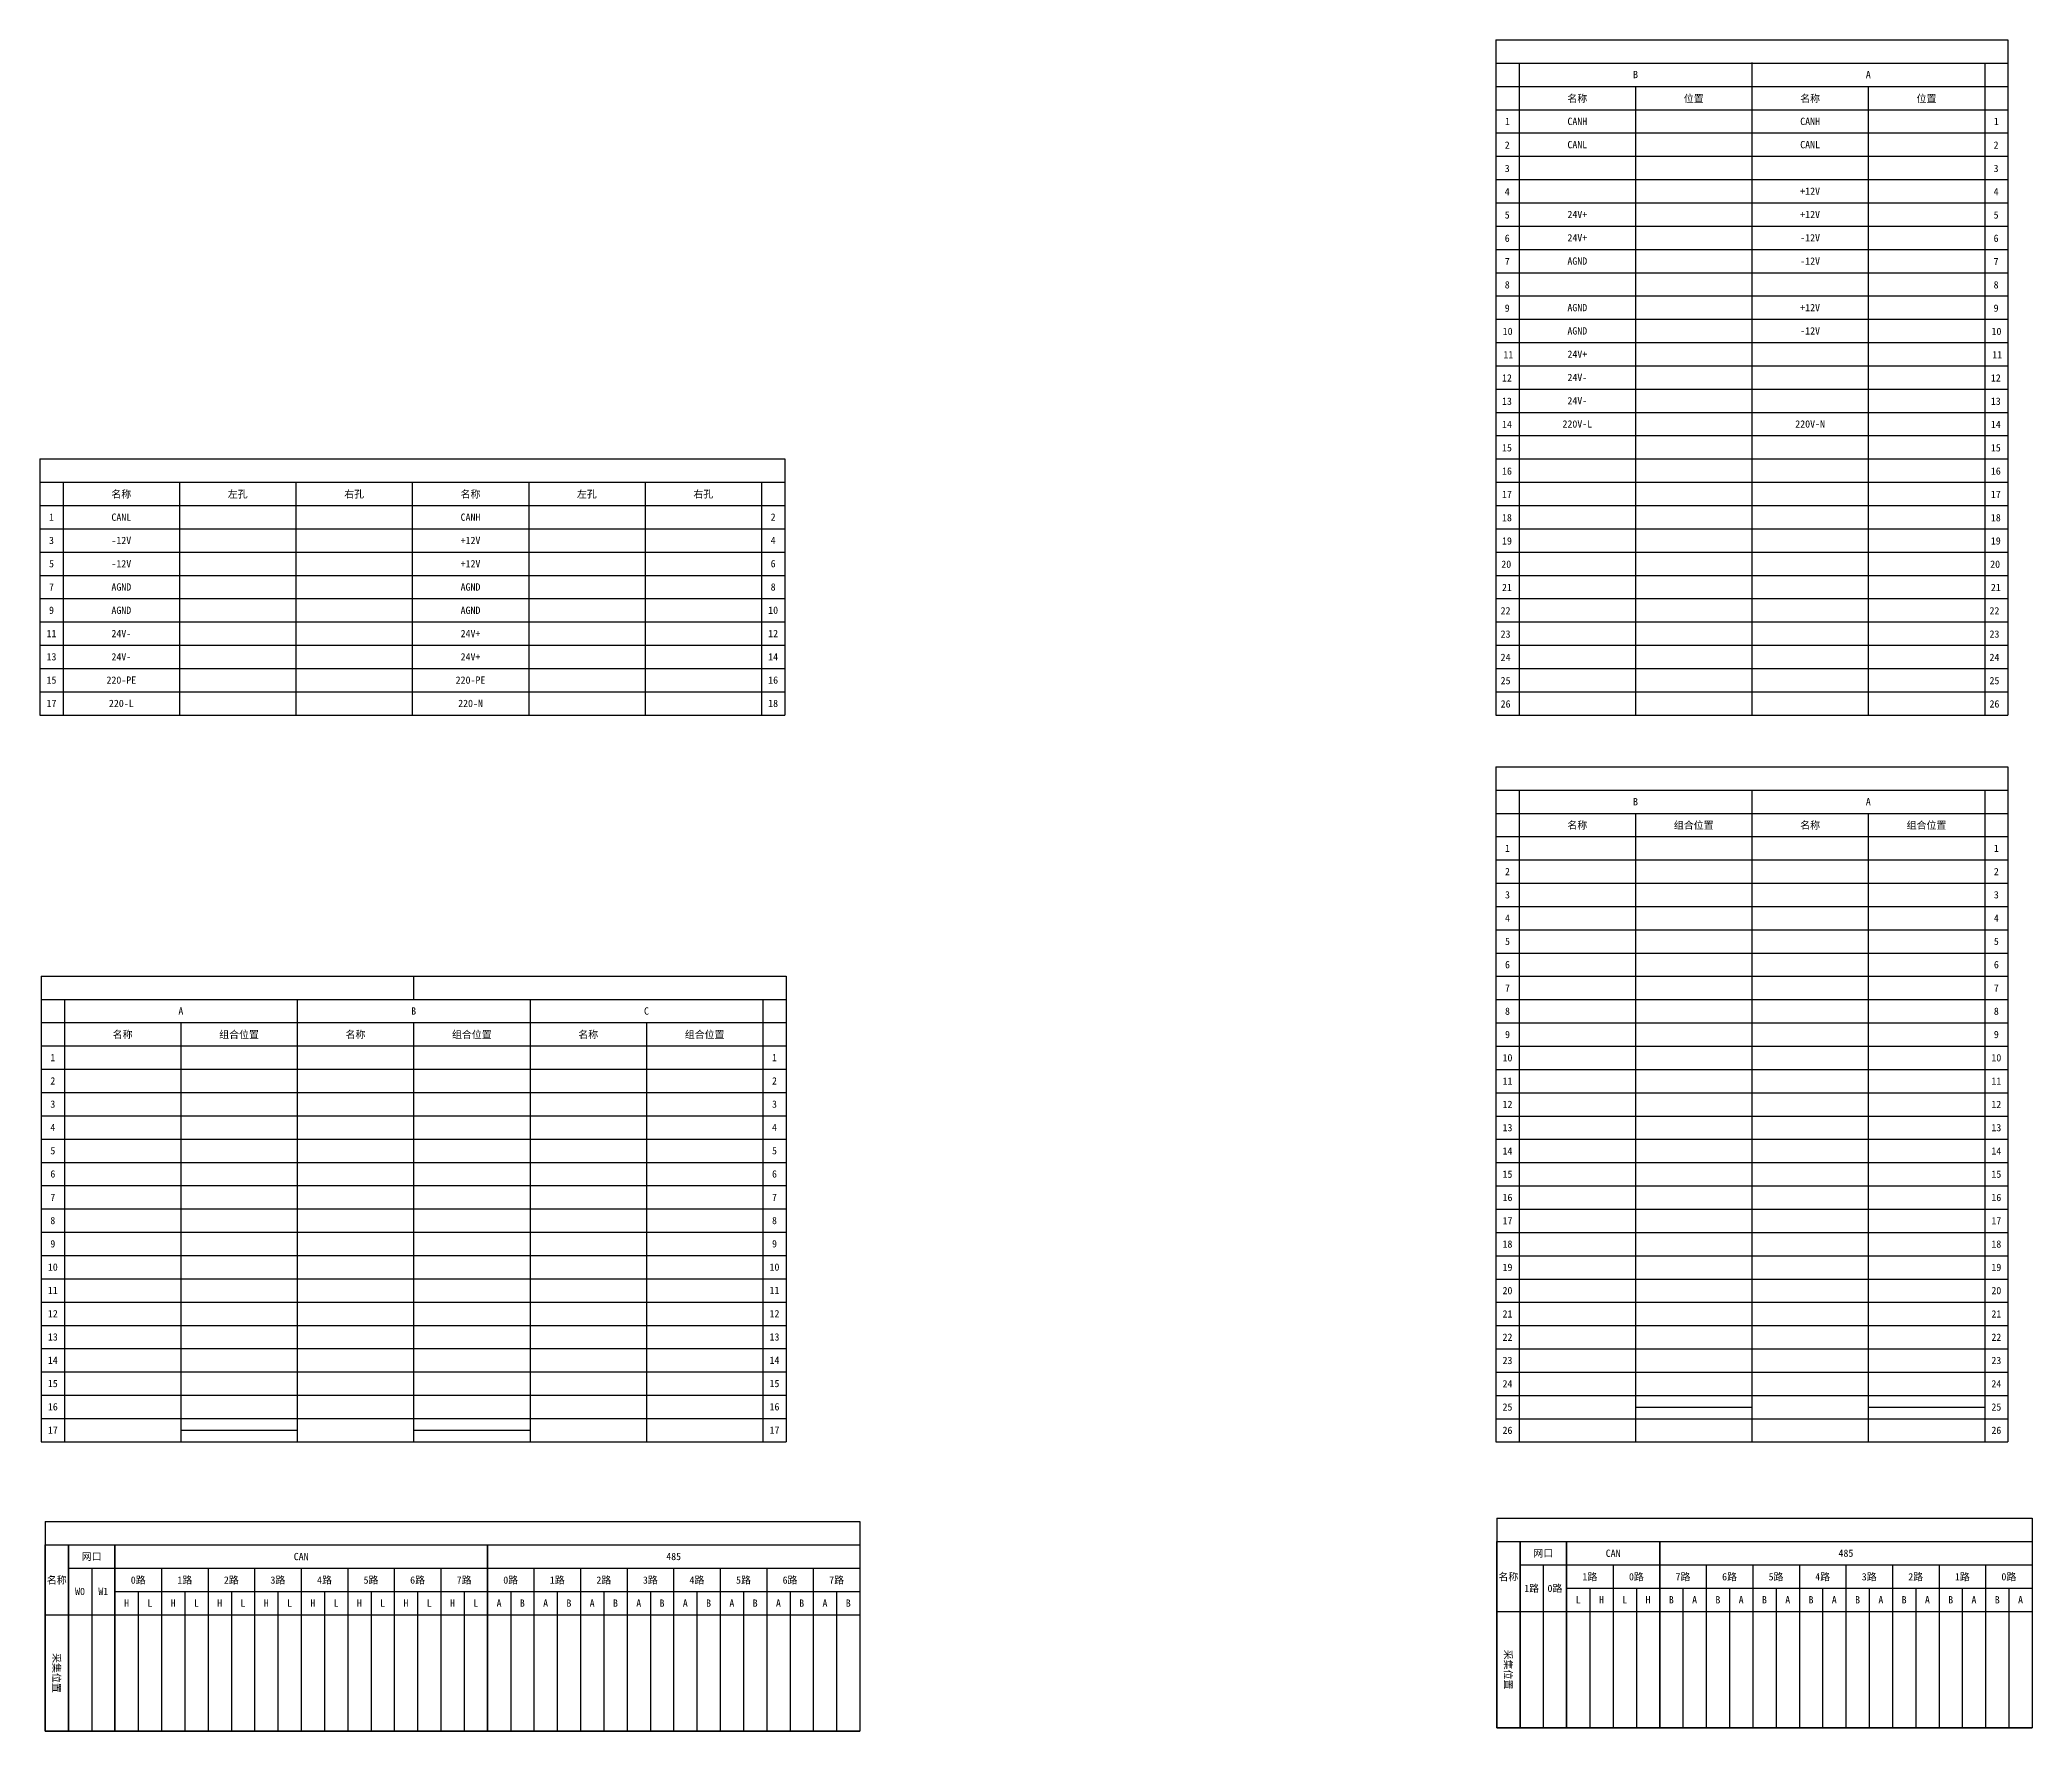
# Model space of a CAD drawing. Header units: millimetres. Extents: x 499 to 1648, y -443 to 1982.
# Drawn here: x 500 to 1185, y 1401 to 1982 of the extents above; entities that cross this region are included whole.
import ezdxf
from ezdxf.enums import TextEntityAlignment as Align

# ---------------------------------------------------------------- set-up
doc = ezdxf.new("R2010")
doc.units = ezdxf.units.MM
doc.styles.get("Standard").update_dxf_attribs({"font": ''})
doc.styles.get('Standard').set_extended_font_data('SimSun')

# ---------------------------------------------------------------- blocks, each defined once
blk = doc.blocks.new('机笼电源—焊线式—空表格')
at = {"color": 0}
for p, q in [((0, 232), (176, 232)), ((0, 232), (0, 0)), ((176, 232), (176, 0)), ((0, 224), (176, 224)), ((8, 224), (8, 0)), ((88, 224.17), (88, 0)), ((168, 224), (168, 0)), ((0, 216), (176, 216)), ((48, 216), (48, 0)), ((128, 216), (128, 0)), ((0, 208), (176, 208)), ((0, 200), (176, 200)), ((0, 192), (176, 192)), ((0, 184), (176, 184)), ((0, 176), (176, 176)), ((0, 168), (176, 168)), ((0, 160), (176, 160)), ((0, 152), (176, 152)), ((0, 144), (176, 144)), ((0, 136), (176, 136)), ((0, 128), (176, 128)), ((0, 120), (176, 120)), ((0, 112), (176, 112)), ((0, 104), (176, 104)), ((0, 96), (176, 96)), ((0, 88), (176, 88)), ((0, 80), (176, 80)), ((0, 72), (176, 72)), ((0, 64), (176, 64)), ((0, 56), (176, 56)), ((0, 48), (176, 48)), ((0, 40), (176, 40)), ((0, 32), (176, 32)), ((0, 24), (176, 24)), ((0, 16), (176, 16)), ((0, 8), (176, 8)), ((0, 0), (176, 0))]:
    blk.add_line(p, q, dxfattribs=at)
for s, p in [('B', (48, 220.08)), ('A', (128, 220.08)), ('名称', (28, 211.92)), ('位置', (68, 211.92)), ('名称', (108, 211.92)), ('位置', (148, 211.92)), ('1', (4, 204)), ('CANH', (28, 204)), ('CANH', (108, 204)), ('1', (172, 204)), ('CANL', (28, 196)), ('CANL', (108, 196)), ('+12V', (108, 180)), ('24V+', (28, 172)), ('+12V', (108, 172)), ('24V+', (28, 164)), ('-12V', (108, 164)), ('AGND', (28, 156)), ('-12V', (108, 156)), ('AGND', (28, 140)), ('+12V', (108, 140)), ('AGND', (28, 132)), ('-12V', (108, 132)), ('24V+', (28, 124)), ('24V-', (28, 116)), ('24V-', (28, 108)), ('220V-L', (28, 100)), ('220V-N', (108, 100))]:
    blk.add_text(s, height=2.5, dxfattribs=at).set_placement(p, align=Align.MIDDLE)
for s, p in [('2', (3.06, 194.59)), ('2', (171.06, 194.59)), ('3', (3.06, 186.59)), ('3', (171.06, 186.59)), ('4', (3.06, 178.59)), ('4', (171.06, 178.59)), ('5', (3.06, 170.59)), ('5', (171.06, 170.59)), ('6', (3.06, 162.59)), ('6', (171.06, 162.59)), ('7', (3.06, 154.59)), ('7', (171.06, 154.59)), ('8', (3.06, 146.59)), ('8', (171.06, 146.59)), ('9', (3.06, 138.59)), ('9', (171.06, 138.59)), ('10', (2.35, 130.59)), ('10', (170.35, 130.59)), ('11', (2.59, 122.59)), ('11', (170.59, 122.59)), ('12', (2.12, 114.59)), ('12', (170.12, 114.59)), ('13', (2.12, 106.59)), ('13', (170.12, 106.59)), ('14', (2.12, 98.59)), ('14', (170.12, 98.59)), ('15', (2.12, 90.59)), ('15', (170.12, 90.59)), ('16', (2.12, 82.59)), ('16', (170.12, 82.59)), ('17', (2.12, 74.59)), ('17', (170.12, 74.59)), ('18', (2.12, 66.59)), ('18', (170.12, 66.59)), ('19', (2.12, 58.59)), ('19', (170.12, 58.59)), ('20', (1.88, 50.59)), ('20', (169.88, 50.59)), ('21', (2.12, 42.59)), ('21', (170.12, 42.59)), ('22', (1.65, 34.59)), ('22', (169.65, 34.59)), ('23', (1.65, 26.59)), ('23', (169.65, 26.59)), ('24', (1.65, 18.59)), ('24', (169.65, 18.59)), ('25', (1.65, 10.59)), ('25', (169.65, 10.59)), ('26', (1.65, 2.59)), ('26', (169.65, 2.59))]:
    blk.add_text(s, height=2.5, dxfattribs=at).set_placement(p)
blk = doc.blocks.new('采集板—焊线式—空表格')
at = {"color": 0}
for p, q in [((0, 232), (176, 232)), ((0, 232), (0, 0)), ((176, 232), (176, 0)), ((0, 224), (176, 224)), ((8, 224), (8, 0)), ((88, 224), (88, 0)), ((168, 224), (168, 0)), ((0, 216), (176, 216)), ((48, 216), (48, 0)), ((128, 216), (128, 0)), ((0, 208), (176, 208)), ((0, 200), (176, 200)), ((0, 192), (176, 192)), ((0, 184), (176, 184)), ((0, 176), (176, 176)), ((0, 168), (176, 168)), ((0, 160), (176, 160)), ((0, 152), (176, 152)), ((0, 144), (176, 144)), ((0, 136), (176, 136)), ((0, 128), (176, 128)), ((0, 120), (176, 120)), ((0, 112), (176, 112)), ((0, 104), (176, 104)), ((0, 96), (176, 96)), ((0, 88), (176, 88)), ((0, 80), (176, 80)), ((0, 72), (176, 72)), ((0, 64), (176, 64)), ((0, 56), (176, 56)), ((0, 48), (176, 48)), ((0, 40), (176, 40)), ((0, 32), (176, 32)), ((0, 24), (176, 24)), ((0, 16), (176, 16)), ((0, 8), (176, 8)), ((48, 12), (88, 12)), ((128, 12), (168, 12)), ((0, 0), (176, 0))]:
    blk.add_line(p, q, dxfattribs=at)
for s, p in [('B', (48, 220)), ('A', (128, 220)), ('名称', (28, 212)), ('组合位置', (68, 212)), ('名称', (108, 212)), ('组合位置', (148, 212)), ('1', (4, 204)), ('1', (172, 204)), ('2', (4, 196)), ('2', (172, 196)), ('3', (4, 188)), ('3', (172, 188)), ('4', (4, 180)), ('4', (172, 180)), ('5', (4, 172)), ('5', (172, 172)), ('6', (4, 164)), ('6', (172, 164)), ('7', (4, 156)), ('7', (172, 156)), ('8', (4, 148)), ('8', (172, 148)), ('9', (4, 140)), ('9', (172, 140)), ('10', (4, 132)), ('10', (172, 132)), ('11', (4, 124)), ('11', (172, 124)), ('12', (4, 116)), ('12', (172, 116)), ('13', (4, 108)), ('13', (172, 108)), ('14', (4, 100)), ('14', (172, 100)), ('15', (4, 92)), ('15', (172, 92)), ('16', (4, 84)), ('16', (172, 84)), ('17', (4, 76)), ('17', (172, 76)), ('18', (4, 68)), ('18', (172, 68)), ('19', (4, 60)), ('19', (172, 60)), ('20', (4, 52)), ('20', (172, 52)), ('21', (4, 44)), ('21', (172, 44)), ('22', (4, 36)), ('22', (172, 36)), ('23', (4, 28)), ('23', (172, 28)), ('24', (4, 20)), ('24', (172, 20)), ('25', (4, 12)), ('25', (172, 12)), ('26', (4, 4)), ('26', (172, 4))]:
    blk.add_text(s, height=2.5, dxfattribs=at).set_placement(p, align=Align.MIDDLE)
blk = doc.blocks.new('采集板—接口架—空表格')
at = {"color": 0}
for p, q in [((0, 160), (256, 160)), ((0, 160), (0, 0)), ((128, 160), (128, 152)), ((256, 160), (256, 0)), ((0, 152), (256, 152)), ((8, 152), (8, 0)), ((88, 152), (88, 0)), ((168, 152), (168, 0)), ((248, 152), (248, 0)), ((0, 144), (256, 144)), ((48, 144), (48, 0)), ((128, 144), (128, 0)), ((208, 144), (208, 0)), ((248, 144), (248, 0)), ((0, 136), (256, 136)), ((0, 128), (256, 128)), ((0, 120), (256, 120)), ((0, 112), (256, 112)), ((0, 104), (256, 104)), ((0, 96), (256, 96)), ((0, 88), (256, 88)), ((0, 80), (256, 80)), ((0, 72), (256, 72)), ((0, 64), (256, 64)), ((0, 56), (256, 56)), ((0, 48), (256, 48)), ((0, 40), (256, 40)), ((0, 32), (256, 32)), ((0, 24), (256, 24)), ((0, 16), (256, 16)), ((0, 8), (256, 8)), ((0, 0), (256, 0)), ((48, 4), (88, 4)), ((128, 4), (168, 4))]:
    blk.add_line(p, q, dxfattribs=at)
for s, p in [('A', (48, 148)), ('B', (128, 148)), ('C', (208, 148)), ('名称', (28, 140)), ('组合位置', (68, 140)), ('名称', (108, 140)), ('组合位置', (148, 140)), ('名称', (188, 140)), ('组合位置', (228, 140)), ('1', (4, 132)), ('1', (252, 132)), ('2', (4, 124)), ('2', (252, 124)), ('3', (4, 116)), ('3', (252, 116)), ('4', (4, 108)), ('4', (252, 108)), ('5', (4, 100)), ('5', (252, 100)), ('6', (4, 92)), ('6', (252, 92)), ('7', (4, 84)), ('7', (252, 84)), ('8', (4, 76)), ('8', (252, 76)), ('9', (4, 68)), ('9', (252, 68)), ('10', (4, 60)), ('10', (252, 60)), ('11', (4, 52)), ('11', (252, 52)), ('12', (4, 44)), ('12', (252, 44)), ('13', (4, 36)), ('13', (252, 36)), ('14', (4, 28)), ('14', (252, 28)), ('15', (4, 20)), ('15', (252, 20)), ('16', (4, 12)), ('16', (252, 12)), ('17', (4, 4)), ('17', (252, 4))]:
    blk.add_text(s, height=2.5, dxfattribs=at).set_placement(p, align=Align.MIDDLE)
blk = doc.blocks.new('2U分机—AWX—空表格')
at = {"color": 0}
for p, q in [((0, 72), (280, 72)), ((0, 72), (0, 0)), ((280, 72), (280, 0)), ((0, 64), (280, 64)), ((8, 64), (8, 0)), ((24, 64), (24, 0)), ((152, 64), (152, 0)), ((8, 56), (280, 56)), ((16, 56), (16, 0)), ((40, 56), (40, 0)), ((56, 56), (56, 0)), ((72, 56), (72, 0)), ((88, 56), (88, 0)), ((104, 56), (104, 0)), ((120, 56), (120, 0)), ((136, 56), (136, 0)), ((168, 56), (168, 0)), ((184, 56), (184, 0)), ((200, 56), (200, 0)), ((216, 56), (216, 0)), ((232, 56), (232, 0)), ((248, 56), (248, 0)), ((264, 56), (264, 0)), ((24, 48), (280, 48)), ((32, 48), (32, 0)), ((48, 48), (48, 0)), ((64, 48), (64, 0)), ((80, 48), (80, 0)), ((96, 48), (96, 0)), ((112, 48), (112, 0)), ((128, 48), (128, 0)), ((144, 48), (144, 0)), ((160, 48), (160, 0)), ((176, 48), (176, 0)), ((192, 48), (192, 0)), ((208, 48), (208, 0)), ((224, 48), (224, 0)), ((240, 48), (240, 0)), ((256, 48), (256, 0)), ((272, 48), (272, 0)), ((0, 40), (280, 40)), ((0, 0), (280, 0))]:
    blk.add_line(p, q, dxfattribs=at)
for points in [[(0, 64), (280, 64), (280, 0), (0, 0)], [(8, 64), (24, 64), (24, 0), (8, 0)], [(24, 64), (152, 64), (152, 0), (24, 0)], [(152, 64), (280, 64), (280, 0), (152, 0)]]:
    blk.add_lwpolyline(points, close=True, dxfattribs=at)
for s, p in [('网口', (16, 60)), ('CAN', (88, 60)), ('485', (216, 60)), ('名称', (4, 52)), ('W0', (12, 48)), ('W1', (20, 48)), ('0路', (32, 52)), ('1路', (48, 52)), ('2路', (64, 52)), ('3路', (80, 52)), ('4路', (96, 52)), ('5路', (112, 52)), ('6路', (128, 52)), ('7路', (144, 52)), ('0路', (160, 52)), ('1路', (176, 52)), ('2路', (192, 52)), ('3路', (208, 52)), ('4路', (224, 52)), ('5路', (240, 52)), ('6路', (256, 52)), ('7路', (272, 52)), ('H', (28, 44)), ('L', (36, 44)), ('H', (44, 44)), ('L', (52, 44)), ('H', (60, 44)), ('L', (68, 44)), ('H', (76, 44)), ('L', (84, 44)), ('H', (92, 44)), ('L', (100, 44)), ('H', (108, 44)), ('L', (116, 44)), ('H', (124, 44)), ('L', (132, 44)), ('H', (140, 44)), ('L', (148, 44)), ('A', (156, 44)), ('B', (164, 44)), ('A', (172, 44)), ('B', (180, 44)), ('A', (188, 44)), ('B', (196, 44)), ('A', (204, 44)), ('B', (212, 44)), ('A', (220, 44)), ('B', (228, 44)), ('A', (236, 44)), ('B', (244, 44)), ('A', (252, 44)), ('B', (260, 44)), ('A', (268, 44)), ('B', (276, 44))]:
    blk.add_text(s, height=2.5, dxfattribs=at).set_placement(p, align=Align.MIDDLE)
blk.add_text('采集位置', height=2.5, rotation=270, dxfattribs=at).set_placement((4, 20), align=Align.MIDDLE)
blk = doc.blocks.new('2U分机—XY—空表格')
at = {"color": 0}
for p, q in [((0, 72), (184, 72)), ((0, 72), (0, 0)), ((184, 72), (184, 0)), ((0, 64), (184, 64)), ((8, 64), (8, 0)), ((24, 64), (24, 0)), ((56, 64), (56, 0)), ((8, 56), (184, 56)), ((16, 56), (16, 0)), ((24, 56), (24, 0)), ((40, 56), (40, 0)), ((72, 56), (72, 0)), ((88, 56), (88, 0)), ((104, 56), (104, 0)), ((120, 56), (120, 0)), ((136, 56), (136, 0)), ((152, 56), (152, 0)), ((168, 56), (168, 0)), ((24, 48), (184, 48)), ((32, 48), (32, 0)), ((48, 48), (48, 0)), ((64, 48), (64, 0)), ((80, 48), (80, 0)), ((96, 48), (96, 0)), ((112, 48), (112, 0)), ((128, 48), (128, 0)), ((144, 48), (144, 0)), ((160, 48), (160, 0)), ((176, 48), (176, 0)), ((0, 40), (184, 40)), ((0, 0), (0, 5)), ((0, 0), (184, 0)), ((0, 0), (5, 0))]:
    blk.add_line(p, q, dxfattribs=at)
for points in [[(0, 64), (184, 64), (184, 0), (0, 0)], [(8, 64), (24, 64), (24, 0), (8, 0)], [(24, 64), (56, 64), (56, 0), (24, 0)], [(56, 64), (184, 64), (184, 0), (56, 0)]]:
    blk.add_lwpolyline(points, close=True, dxfattribs=at)
for s, p in [('网口', (16, 60)), ('CAN', (40, 60)), ('485', (120, 60)), ('名称', (4, 52)), ('1路', (12, 48)), ('0路', (20, 48)), ('1路', (32, 52)), ('0路', (48, 52)), ('7路', (64, 52)), ('6路', (80, 52)), ('5路', (96, 52)), ('4路', (112, 52)), ('3路', (128, 52)), ('2路', (144, 52)), ('1路', (160, 52)), ('0路', (176, 52)), ('L', (28, 44)), ('H', (36, 44)), ('L', (44, 44)), ('H', (52, 44)), ('B', (60, 44)), ('A', (68, 44)), ('B', (76, 44)), ('A', (84, 44)), ('B', (92, 44)), ('A', (100, 44)), ('B', (108, 44)), ('A', (116, 44)), ('B', (124, 44)), ('A', (132, 44)), ('B', (140, 44)), ('A', (148, 44)), ('B', (156, 44)), ('A', (164, 44)), ('B', (172, 44)), ('A', (180, 44))]:
    blk.add_text(s, height=2.5, dxfattribs=at).set_placement(p, align=Align.MIDDLE)
blk.add_text('采集位置', height=2.5, rotation=270, dxfattribs=at).set_placement((4, 20), align=Align.MIDDLE)
blk = doc.blocks.new('机笼电源—接口架—空表格')
for p, q in [((0, 88), (256, 88)), ((0, 88), (0, 0)), ((256, 88), (256, 0)), ((0, 80), (256, 80)), ((8, 80), (8, 0)), ((48, 80), (48, 0)), ((88, 80), (88, 0)), ((128, 80), (128, 0)), ((168, 80), (168, 0)), ((208, 80), (208, 0)), ((248, 80), (248, 0)), ((0, 72), (256, 72)), ((0, 64), (256, 64)), ((0, 56), (256, 56)), ((0, 48), (256, 48)), ((0, 40), (256, 40)), ((0, 32), (256, 32)), ((0, 24), (256, 24)), ((0, 16), (256, 16)), ((0, 8), (256, 8)), ((0, 0), (256, 0))]:
    blk.add_line(p, q)
for s, p in [('名称', (28, 76)), ('左孔', (68, 76)), ('右孔', (108, 76)), ('名称', (148, 76)), ('左孔', (188, 76)), ('右孔', (228, 76)), ('1', (4, 68)), ('CANL', (28, 68)), ('CANH', (148, 68)), ('2', (252, 68)), ('3', (4, 60)), ('-12V', (28, 60)), ('+12V', (148, 60)), ('4', (252, 60)), ('5', (4, 52)), ('-12V', (28, 52)), ('+12V', (148, 52)), ('6', (252, 52)), ('7', (4, 44)), ('AGND', (28, 44)), ('AGND', (148, 44)), ('8', (252, 44)), ('9', (4, 36)), ('AGND', (28, 36)), ('AGND', (148, 36)), ('10', (252, 36)), ('11', (4, 28)), ('24V-', (28, 28)), ('24V+', (148, 28)), ('12', (252, 28)), ('13', (4, 20)), ('24V-', (28, 20)), ('24V+', (148, 20)), ('14', (252, 20)), ('15', (4, 12)), ('220-PE', (28, 12)), ('220-PE', (148, 12)), ('16', (252, 12)), ('17', (4, 4)), ('220-L', (28, 4)), ('220-N', (148, 4)), ('18', (252, 4))]:
    blk.add_text(s, height=2.5).set_placement(p, align=Align.MIDDLE)

msp = doc.modelspace()

# ---------------------------------------------------------------- block references
for name, p in [('机笼电源—焊线式—空表格', (1000.36, 1750)), ('机笼电源—接口架—空表格', (500, 1750)), ('采集板—焊线式—空表格', (1000.36, 1500.23)), ('采集板—接口架—空表格', (500.46, 1500.31)), ('2U分机—AWX—空表格', (501.81, 1400.87)), ('2U分机—XY—空表格', (1000.67, 1402.01))]:
    msp.add_blockref(name, p)

doc.saveas('drawing.dxf')
